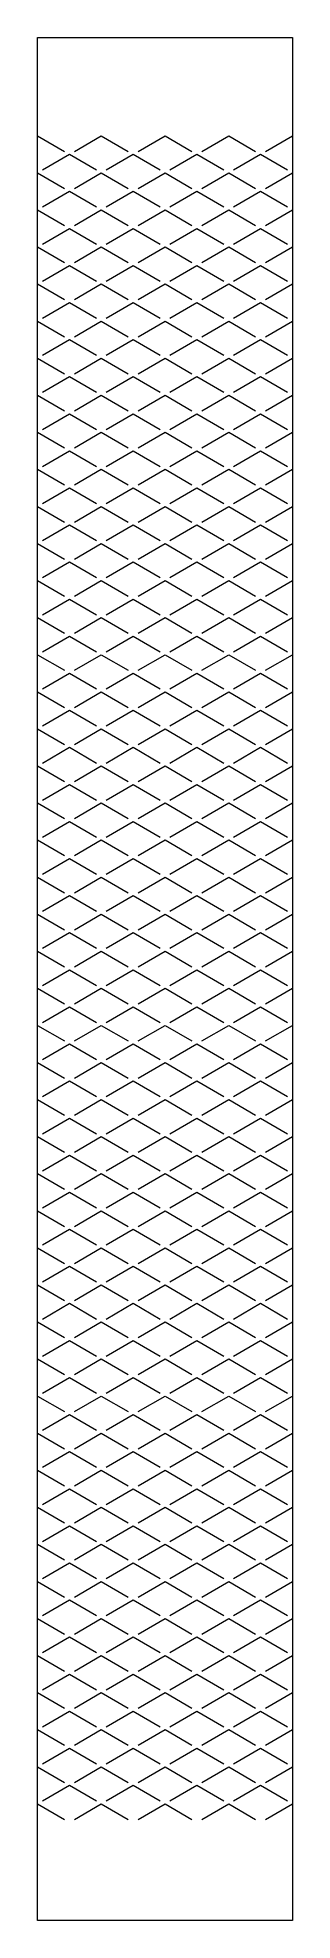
# Model space of a CAD drawing. Header units: metres. Extents: x 0 to 13, y 0 to 96.
import ezdxf

# ---------------------------------------------------------------- set-up
doc = ezdxf.new("R2010")
doc.units = ezdxf.units.M
doc.layers.add('TOP', color=1, linetype='Continuous', lineweight=0)

msp = doc.modelspace()

# ---------------------------------------------------------------- linework, layer by layer
at = {"layer": 'TOP'}
for p, q in [((0, 91), (1.371, 90.201)), ((1.879, 90.201), (3.25, 91)), ((3.25, 91), (4.622, 90.201)), ((5.128, 90.201), (6.5, 91)), ((6.5, 91), (7.872, 90.201)), ((8.379, 90.201), (9.75, 91)), ((9.75, 91), (11.121, 90.201)), ((11.629, 90.201), (13, 91)), ((0.254, 89.256), (1.625, 90.055)), ((1.625, 90.055), (2.997, 89.256)), ((3.503, 89.256), (4.875, 90.055)), ((4.875, 90.055), (6.247, 89.256)), ((6.753, 89.256), (8.125, 90.055)), ((8.125, 90.055), (9.496, 89.256)), ((10.004, 89.256), (11.375, 90.055)), ((11.375, 90.055), (12.746, 89.256)), ((0, 89.11), (1.371, 88.311)), ((1.879, 88.311), (3.25, 89.11)), ((3.25, 89.11), (4.622, 88.311)), ((5.128, 88.311), (6.5, 89.11)), ((6.5, 89.11), (7.872, 88.311)), ((8.379, 88.311), (9.75, 89.11)), ((9.75, 89.11), (11.121, 88.311)), ((11.629, 88.311), (13, 89.11)), ((0.254, 87.366), (1.625, 88.165)), ((1.625, 88.165), (2.997, 87.366)), ((3.503, 87.366), (4.875, 88.165)), ((4.875, 88.165), (6.247, 87.366)), ((6.753, 87.366), (8.125, 88.165)), ((8.125, 88.165), (9.496, 87.366)), ((10.004, 87.366), (11.375, 88.165)), ((11.375, 88.165), (12.746, 87.366)), ((0, 87.22), (1.371, 86.421)), ((1.879, 86.421), (3.25, 87.22)), ((3.25, 87.22), (4.622, 86.421)), ((5.128, 86.421), (6.5, 87.22)), ((6.5, 87.22), (7.872, 86.421)), ((8.379, 86.421), (9.75, 87.22)), ((9.75, 87.22), (11.121, 86.421)), ((11.629, 86.421), (13, 87.22)), ((0.254, 85.476), (1.625, 86.275)), ((1.625, 86.275), (2.997, 85.476)), ((3.503, 85.476), (4.875, 86.275)), ((4.875, 86.275), (6.247, 85.476)), ((6.753, 85.476), (8.125, 86.275)), ((8.125, 86.275), (9.496, 85.476)), ((10.004, 85.476), (11.375, 86.275)), ((11.375, 86.275), (12.746, 85.476)), ((0, 85.33), (1.371, 84.531)), ((1.879, 84.531), (3.25, 85.33)), ((3.25, 85.33), (4.622, 84.531)), ((5.128, 84.531), (6.5, 85.33)), ((6.5, 85.33), (7.872, 84.531)), ((8.379, 84.531), (9.75, 85.33)), ((9.75, 85.33), (11.121, 84.531)), ((11.629, 84.531), (13, 85.33)), ((0.254, 83.586), (1.625, 84.385)), ((1.625, 84.385), (2.997, 83.586)), ((3.503, 83.586), (4.875, 84.385)), ((4.875, 84.385), (6.247, 83.586)), ((6.753, 83.586), (8.125, 84.385)), ((8.125, 84.385), (9.496, 83.586)), ((10.004, 83.586), (11.375, 84.385)), ((11.375, 84.385), (12.746, 83.586)), ((0, 83.44), (1.371, 82.641)), ((1.879, 82.641), (3.25, 83.44)), ((3.25, 83.44), (4.622, 82.641)), ((5.128, 82.641), (6.5, 83.44)), ((6.5, 83.44), (7.872, 82.641)), ((8.379, 82.641), (9.75, 83.44)), ((9.75, 83.44), (11.121, 82.641)), ((11.629, 82.641), (13, 83.44)), ((0.254, 81.696), (1.625, 82.495)), ((1.625, 82.495), (2.997, 81.696)), ((3.503, 81.696), (4.875, 82.495)), ((4.875, 82.495), (6.247, 81.696)), ((6.753, 81.696), (8.125, 82.495)), ((8.125, 82.495), (9.496, 81.696)), ((10.004, 81.696), (11.375, 82.495)), ((11.375, 82.495), (12.746, 81.696)), ((0, 81.549), (1.371, 80.751)), ((1.879, 80.751), (3.25, 81.549)), ((3.25, 81.549), (4.622, 80.751)), ((5.128, 80.751), (6.5, 81.549)), ((6.5, 81.549), (7.872, 80.751)), ((8.379, 80.751), (9.75, 81.549)), ((9.75, 81.549), (11.121, 80.751)), ((11.629, 80.751), (13, 81.549)), ((0.254, 79.806), (1.625, 80.604)), ((1.625, 80.604), (2.997, 79.806)), ((3.503, 79.806), (4.875, 80.604)), ((4.875, 80.604), (6.247, 79.806)), ((6.753, 79.806), (8.125, 80.604)), ((8.125, 80.604), (9.496, 79.806)), ((10.004, 79.806), (11.375, 80.604)), ((11.375, 80.604), (12.746, 79.806)), ((0, 79.659), (1.371, 78.861)), ((1.879, 78.861), (3.25, 79.659)), ((3.25, 79.659), (4.622, 78.861)), ((5.128, 78.861), (6.5, 79.659)), ((6.5, 79.659), (7.872, 78.861)), ((8.379, 78.861), (9.75, 79.659)), ((9.75, 79.659), (11.121, 78.861)), ((11.629, 78.861), (13, 79.659)), ((0, 77.769), (1.371, 76.971)), ((0.254, 77.916), (1.625, 78.714)), ((1.625, 78.714), (2.997, 77.916)), ((1.879, 76.971), (3.25, 77.769)), ((3.25, 77.769), (4.622, 76.971)), ((3.503, 77.916), (4.875, 78.714)), ((4.875, 78.714), (6.247, 77.916)), ((5.128, 76.971), (6.5, 77.769)), ((6.5, 77.769), (7.872, 76.971)), ((6.753, 77.916), (8.125, 78.714)), ((8.125, 78.714), (9.496, 77.916)), ((8.379, 76.971), (9.75, 77.769)), ((9.75, 77.769), (11.121, 76.971)), ((10.004, 77.916), (11.375, 78.714)), ((11.375, 78.714), (12.746, 77.916)), ((11.629, 76.971), (13, 77.769)), ((0.254, 76.025), (1.625, 76.824)), ((1.625, 76.824), (2.997, 76.025)), ((3.503, 76.025), (4.875, 76.824)), ((4.875, 76.824), (6.247, 76.025)), ((6.753, 76.025), (8.125, 76.824)), ((8.125, 76.824), (9.496, 76.025)), ((10.004, 76.025), (11.375, 76.824)), ((11.375, 76.824), (12.746, 76.025)), ((0, 75.879), (1.371, 75.08)), ((1.879, 75.08), (3.25, 75.879)), ((3.25, 75.879), (4.622, 75.08)), ((5.128, 75.08), (6.5, 75.879)), ((6.5, 75.879), (7.872, 75.08)), ((8.379, 75.08), (9.75, 75.879)), ((9.75, 75.879), (11.121, 75.08)), ((11.629, 75.08), (13, 75.879)), ((0.254, 74.135), (1.625, 74.934)), ((1.625, 74.934), (2.997, 74.135)), ((3.503, 74.135), (4.875, 74.934)), ((4.875, 74.934), (6.247, 74.135)), ((6.753, 74.135), (8.125, 74.934)), ((8.125, 74.934), (9.496, 74.135)), ((10.004, 74.135), (11.375, 74.934)), ((11.375, 74.934), (12.746, 74.135)), ((0, 73.989), (1.371, 73.19)), ((1.879, 73.19), (3.25, 73.989)), ((3.25, 73.989), (4.622, 73.19)), ((5.128, 73.19), (6.5, 73.989)), ((6.5, 73.989), (7.872, 73.19)), ((8.379, 73.19), (9.75, 73.989)), ((9.75, 73.989), (11.121, 73.19)), ((11.629, 73.19), (13, 73.989)), ((0.254, 72.245), (1.625, 73.044)), ((1.625, 73.044), (2.997, 72.245)), ((3.503, 72.245), (4.875, 73.044)), ((4.875, 73.044), (6.247, 72.245)), ((6.753, 72.245), (8.125, 73.044)), ((8.125, 73.044), (9.496, 72.245)), ((10.004, 72.245), (11.375, 73.044)), ((11.375, 73.044), (12.746, 72.245)), ((0, 72.099), (1.371, 71.3)), ((1.879, 71.3), (3.25, 72.099)), ((3.25, 72.099), (4.622, 71.3)), ((5.128, 71.3), (6.5, 72.099)), ((6.5, 72.099), (7.872, 71.3)), ((8.379, 71.3), (9.75, 72.099)), ((9.75, 72.099), (11.121, 71.3)), ((11.629, 71.3), (13, 72.099)), ((0.254, 70.355), (1.625, 71.154)), ((1.625, 71.154), (2.997, 70.355)), ((3.503, 70.355), (4.875, 71.154)), ((4.875, 71.154), (6.247, 70.355)), ((6.753, 70.355), (8.125, 71.154)), ((8.125, 71.154), (9.496, 70.355)), ((10.004, 70.355), (11.375, 71.154)), ((11.375, 71.154), (12.746, 70.355)), ((0, 70.209), (1.371, 69.41)), ((1.879, 69.41), (3.25, 70.209)), ((3.25, 70.209), (4.622, 69.41)), ((5.128, 69.41), (6.5, 70.209)), ((6.5, 70.209), (7.872, 69.41)), ((8.379, 69.41), (9.75, 70.209)), ((9.75, 70.209), (11.121, 69.41)), ((11.629, 69.41), (13, 70.209)), ((0.254, 68.465), (1.625, 69.264)), ((1.625, 69.264), (2.997, 68.465)), ((3.503, 68.465), (4.875, 69.264)), ((4.875, 69.264), (6.247, 68.465)), ((6.753, 68.465), (8.125, 69.264)), ((8.125, 69.264), (9.496, 68.465)), ((10.004, 68.465), (11.375, 69.264)), ((11.375, 69.264), (12.746, 68.465)), ((0, 68.319), (1.371, 67.52)), ((1.879, 67.52), (3.25, 68.319)), ((3.25, 68.319), (4.622, 67.52)), ((5.128, 67.52), (6.5, 68.319)), ((6.5, 68.319), (7.872, 67.52)), ((8.379, 67.52), (9.75, 68.319)), ((9.75, 68.319), (11.121, 67.52)), ((11.629, 67.52), (13, 68.319)), ((0.254, 66.575), (1.625, 67.374)), ((1.625, 67.374), (2.997, 66.575)), ((3.503, 66.575), (4.875, 67.374)), ((4.875, 67.374), (6.247, 66.575)), ((6.753, 66.575), (8.125, 67.374)), ((8.125, 67.374), (9.496, 66.575)), ((10.004, 66.575), (11.375, 67.374)), ((11.375, 67.374), (12.746, 66.575)), ((0, 66.429), (1.371, 65.63)), ((1.879, 65.63), (3.25, 66.429)), ((3.25, 66.429), (4.622, 65.63)), ((5.128, 65.63), (6.5, 66.429)), ((6.5, 66.429), (7.872, 65.63)), ((8.379, 65.63), (9.75, 66.429)), ((9.75, 66.429), (11.121, 65.63)), ((11.629, 65.63), (13, 66.429)), ((0.254, 64.685), (1.625, 65.484)), ((1.625, 65.484), (2.997, 64.685)), ((3.503, 64.685), (4.875, 65.484)), ((4.875, 65.484), (6.247, 64.685)), ((6.753, 64.685), (8.125, 65.484)), ((8.125, 65.484), (9.496, 64.685)), ((10.004, 64.685), (11.375, 65.484)), ((11.375, 65.484), (12.746, 64.685)), ((0, 64.538), (1.371, 63.74)), ((1.879, 63.74), (3.25, 64.538)), ((3.25, 64.538), (4.622, 63.74)), ((5.128, 63.74), (6.5, 64.538)), ((6.5, 64.538), (7.872, 63.74)), ((8.379, 63.74), (9.75, 64.538)), ((9.75, 64.538), (11.121, 63.74)), ((11.629, 63.74), (13, 64.538)), ((0.254, 62.795), (1.625, 63.593)), ((1.625, 63.593), (2.997, 62.795)), ((3.503, 62.795), (4.875, 63.593)), ((4.875, 63.593), (6.247, 62.795)), ((6.753, 62.795), (8.125, 63.593)), ((8.125, 63.593), (9.496, 62.795)), ((10.004, 62.795), (11.375, 63.593)), ((11.375, 63.593), (12.746, 62.795)), ((0, 62.648), (1.371, 61.85)), ((1.879, 61.85), (3.25, 62.648)), ((3.25, 62.648), (4.622, 61.85)), ((5.128, 61.85), (6.5, 62.648)), ((6.5, 62.648), (7.872, 61.85)), ((8.379, 61.85), (9.75, 62.648)), ((9.75, 62.648), (11.121, 61.85)), ((11.629, 61.85), (13, 62.648)), ((0.254, 60.905), (1.625, 61.703)), ((1.625, 61.703), (2.997, 60.905)), ((3.503, 60.905), (4.875, 61.703)), ((4.875, 61.703), (6.247, 60.905)), ((6.753, 60.905), (8.125, 61.703)), ((8.125, 61.703), (9.496, 60.905)), ((10.004, 60.905), (11.375, 61.703)), ((11.375, 61.703), (12.746, 60.905)), ((0, 60.758), (1.371, 59.96)), ((1.879, 59.96), (3.25, 60.758)), ((3.25, 60.758), (4.622, 59.96)), ((5.128, 59.96), (6.5, 60.758)), ((6.5, 60.758), (7.872, 59.96)), ((8.379, 59.96), (9.75, 60.758)), ((9.75, 60.758), (11.121, 59.96)), ((11.629, 59.96), (13, 60.758)), ((0.254, 59.014), (1.625, 59.813)), ((1.625, 59.813), (2.997, 59.014)), ((3.503, 59.014), (4.875, 59.813)), ((4.875, 59.813), (6.247, 59.014)), ((6.753, 59.014), (8.125, 59.813)), ((8.125, 59.813), (9.496, 59.014)), ((10.004, 59.014), (11.375, 59.813)), ((11.375, 59.813), (12.746, 59.014)), ((0, 58.868), (1.371, 58.069)), ((1.879, 58.069), (3.25, 58.868)), ((3.25, 58.868), (4.622, 58.069)), ((5.128, 58.069), (6.5, 58.868)), ((6.5, 58.868), (7.872, 58.069)), ((8.379, 58.069), (9.75, 58.868)), ((9.75, 58.868), (11.121, 58.069)), ((11.629, 58.069), (13, 58.868)), ((0.254, 57.124), (1.625, 57.923)), ((1.625, 57.923), (2.997, 57.124)), ((3.503, 57.124), (4.875, 57.923)), ((4.875, 57.923), (6.247, 57.124)), ((6.753, 57.124), (8.125, 57.923)), ((8.125, 57.923), (9.496, 57.124)), ((10.004, 57.124), (11.375, 57.923)), ((11.375, 57.923), (12.746, 57.124)), ((0, 56.978), (1.371, 56.179)), ((1.879, 56.179), (3.25, 56.978)), ((3.25, 56.978), (4.622, 56.179)), ((5.128, 56.179), (6.5, 56.978)), ((6.5, 56.978), (7.872, 56.179)), ((8.379, 56.179), (9.75, 56.978)), ((9.75, 56.978), (11.121, 56.179)), ((11.629, 56.179), (13, 56.978)), ((0.254, 55.234), (1.625, 56.033)), ((1.625, 56.033), (2.997, 55.234)), ((3.503, 55.234), (4.875, 56.033)), ((4.875, 56.033), (6.247, 55.234)), ((6.753, 55.234), (8.125, 56.033)), ((8.125, 56.033), (9.496, 55.234)), ((10.004, 55.234), (11.375, 56.033)), ((11.375, 56.033), (12.746, 55.234)), ((0, 55.088), (1.371, 54.289)), ((1.879, 54.289), (3.25, 55.088)), ((3.25, 55.088), (4.622, 54.289)), ((5.128, 54.289), (6.5, 55.088)), ((6.5, 55.088), (7.872, 54.289)), ((8.379, 54.289), (9.75, 55.088)), ((9.75, 55.088), (11.121, 54.289)), ((11.629, 54.289), (13, 55.088)), ((0.254, 53.344), (1.625, 54.143)), ((1.625, 54.143), (2.997, 53.344)), ((3.503, 53.344), (4.875, 54.143)), ((4.875, 54.143), (6.247, 53.344)), ((6.753, 53.344), (8.125, 54.143)), ((8.125, 54.143), (9.496, 53.344)), ((10.004, 53.344), (11.375, 54.143)), ((11.375, 54.143), (12.746, 53.344)), ((0, 53.198), (1.371, 52.399)), ((1.879, 52.399), (3.25, 53.198)), ((3.25, 53.198), (4.622, 52.399)), ((5.128, 52.399), (6.5, 53.198)), ((6.5, 53.198), (7.872, 52.399)), ((8.379, 52.399), (9.75, 53.198)), ((9.75, 53.198), (11.121, 52.399)), ((11.629, 52.399), (13, 53.198)), ((0.254, 51.454), (1.625, 52.253)), ((1.625, 52.253), (2.997, 51.454)), ((3.503, 51.454), (4.875, 52.253)), ((4.875, 52.253), (6.247, 51.454)), ((6.753, 51.454), (8.125, 52.253)), ((8.125, 52.253), (9.496, 51.454)), ((10.004, 51.454), (11.375, 52.253)), ((11.375, 52.253), (12.746, 51.454)), ((0, 51.308), (1.371, 50.509)), ((1.879, 50.509), (3.25, 51.308)), ((3.25, 51.308), (4.622, 50.509)), ((5.128, 50.509), (6.5, 51.308)), ((6.5, 51.308), (7.872, 50.509)), ((8.379, 50.509), (9.75, 51.308)), ((9.75, 51.308), (11.121, 50.509)), ((11.629, 50.509), (13, 51.308)), ((0.254, 49.564), (1.625, 50.363)), ((1.625, 50.363), (2.997, 49.564)), ((3.503, 49.564), (4.875, 50.363)), ((4.875, 50.363), (6.247, 49.564)), ((6.753, 49.564), (8.125, 50.363)), ((8.125, 50.363), (9.496, 49.564)), ((10.004, 49.564), (11.375, 50.363)), ((11.375, 50.363), (12.746, 49.564)), ((0, 49.418), (1.371, 48.619)), ((1.879, 48.619), (3.25, 49.418)), ((3.25, 49.418), (4.622, 48.619)), ((5.128, 48.619), (6.5, 49.418)), ((6.5, 49.418), (7.872, 48.619)), ((8.379, 48.619), (9.75, 49.418)), ((9.75, 49.418), (11.121, 48.619)), ((11.629, 48.619), (13, 49.418)), ((0.254, 47.674), (1.625, 48.473)), ((1.625, 48.473), (2.997, 47.674)), ((3.503, 47.674), (4.875, 48.473)), ((4.875, 48.473), (6.247, 47.674)), ((6.753, 47.674), (8.125, 48.473)), ((8.125, 48.473), (9.496, 47.674)), ((10.004, 47.674), (11.375, 48.473)), ((11.375, 48.473), (12.746, 47.674)), ((0, 47.527), (1.371, 46.729)), ((1.879, 46.729), (3.25, 47.527)), ((3.25, 47.527), (4.622, 46.729)), ((5.128, 46.729), (6.5, 47.527)), ((6.5, 47.527), (7.872, 46.729)), ((8.379, 46.729), (9.75, 47.527)), ((9.75, 47.527), (11.121, 46.729)), ((11.629, 46.729), (13, 47.527)), ((0.254, 45.784), (1.625, 46.582)), ((1.625, 46.582), (2.997, 45.784)), ((3.503, 45.784), (4.875, 46.582)), ((4.875, 46.582), (6.247, 45.784)), ((6.753, 45.784), (8.125, 46.582)), ((8.125, 46.582), (9.496, 45.784)), ((10.004, 45.784), (11.375, 46.582)), ((11.375, 46.582), (12.746, 45.784)), ((0, 45.637), (1.371, 44.839)), ((1.879, 44.839), (3.25, 45.637)), ((3.25, 45.637), (4.622, 44.839)), ((5.128, 44.839), (6.5, 45.637)), ((6.5, 45.637), (7.872, 44.839)), ((8.379, 44.839), (9.75, 45.637)), ((9.75, 45.637), (11.121, 44.839)), ((11.629, 44.839), (13, 45.637)), ((0.254, 43.894), (1.625, 44.692)), ((1.625, 44.692), (2.997, 43.894)), ((3.503, 43.894), (4.875, 44.692)), ((4.875, 44.692), (6.247, 43.894)), ((6.753, 43.894), (8.125, 44.692)), ((8.125, 44.692), (9.496, 43.894)), ((10.004, 43.894), (11.375, 44.692)), ((11.375, 44.692), (12.746, 43.894)), ((0, 43.747), (1.371, 42.949)), ((1.879, 42.949), (3.25, 43.747)), ((3.25, 43.747), (4.622, 42.949)), ((5.128, 42.949), (6.5, 43.747)), ((6.5, 43.747), (7.872, 42.949)), ((8.379, 42.949), (9.75, 43.747)), ((9.75, 43.747), (11.121, 42.949)), ((11.629, 42.949), (13, 43.747)), ((0.254, 42.004), (1.625, 42.802)), ((1.625, 42.802), (2.997, 42.004)), ((3.503, 42.004), (4.875, 42.802)), ((4.875, 42.802), (6.247, 42.004)), ((6.753, 42.004), (8.125, 42.802)), ((8.125, 42.802), (9.496, 42.004)), ((10.004, 42.004), (11.375, 42.802)), ((11.375, 42.802), (12.746, 42.004)), ((0, 41.857), (1.371, 41.058)), ((1.879, 41.058), (3.25, 41.857)), ((3.25, 41.857), (4.622, 41.058)), ((5.128, 41.058), (6.5, 41.857)), ((6.5, 41.857), (7.872, 41.058)), ((8.379, 41.058), (9.75, 41.857)), ((9.75, 41.857), (11.121, 41.058)), ((11.629, 41.058), (13, 41.857)), ((0.254, 40.113), (1.625, 40.912)), ((1.625, 40.912), (2.997, 40.113)), ((3.503, 40.113), (4.875, 40.912)), ((4.875, 40.912), (6.247, 40.113)), ((6.753, 40.113), (8.125, 40.912)), ((8.125, 40.912), (9.496, 40.113)), ((10.004, 40.113), (11.375, 40.912)), ((11.375, 40.912), (12.746, 40.113)), ((0, 39.967), (1.371, 39.168)), ((1.879, 39.168), (3.25, 39.967)), ((3.25, 39.967), (4.622, 39.168)), ((5.128, 39.168), (6.5, 39.967)), ((6.5, 39.967), (7.872, 39.168)), ((8.379, 39.168), (9.75, 39.967)), ((9.75, 39.967), (11.121, 39.168)), ((11.629, 39.168), (13, 39.967)), ((0.254, 38.223), (1.625, 39.022)), ((1.625, 39.022), (2.997, 38.223)), ((3.503, 38.223), (4.875, 39.022)), ((4.875, 39.022), (6.247, 38.223)), ((6.753, 38.223), (8.125, 39.022)), ((8.125, 39.022), (9.496, 38.223)), ((10.004, 38.223), (11.375, 39.022)), ((11.375, 39.022), (12.746, 38.223)), ((0, 38.077), (1.371, 37.278)), ((1.879, 37.278), (3.25, 38.077)), ((3.25, 38.077), (4.622, 37.278)), ((5.128, 37.278), (6.5, 38.077)), ((6.5, 38.077), (7.872, 37.278)), ((8.379, 37.278), (9.75, 38.077)), ((9.75, 38.077), (11.121, 37.278)), ((11.629, 37.278), (13, 38.077)), ((0.254, 36.333), (1.625, 37.132)), ((1.625, 37.132), (2.997, 36.333)), ((3.503, 36.333), (4.875, 37.132)), ((4.875, 37.132), (6.247, 36.333)), ((6.753, 36.333), (8.125, 37.132)), ((8.125, 37.132), (9.496, 36.333)), ((10.004, 36.333), (11.375, 37.132)), ((11.375, 37.132), (12.746, 36.333)), ((0, 36.187), (1.371, 35.388)), ((1.879, 35.388), (3.25, 36.187)), ((3.25, 36.187), (4.622, 35.388)), ((5.128, 35.388), (6.5, 36.187)), ((6.5, 36.187), (7.872, 35.388)), ((8.379, 35.388), (9.75, 36.187)), ((9.75, 36.187), (11.121, 35.388)), ((11.629, 35.388), (13, 36.187)), ((0.254, 34.443), (1.625, 35.242)), ((1.625, 35.242), (2.997, 34.443)), ((3.503, 34.443), (4.875, 35.242)), ((4.875, 35.242), (6.247, 34.443)), ((6.753, 34.443), (8.125, 35.242)), ((8.125, 35.242), (9.496, 34.443)), ((10.004, 34.443), (11.375, 35.242)), ((11.375, 35.242), (12.746, 34.443)), ((0, 34.297), (1.371, 33.498)), ((1.879, 33.498), (3.25, 34.297)), ((3.25, 34.297), (4.622, 33.498)), ((5.128, 33.498), (6.5, 34.297)), ((6.5, 34.297), (7.872, 33.498)), ((8.379, 33.498), (9.75, 34.297)), ((9.75, 34.297), (11.121, 33.498)), ((11.629, 33.498), (13, 34.297)), ((0.254, 32.553), (1.625, 33.352)), ((1.625, 33.352), (2.997, 32.553)), ((3.503, 32.553), (4.875, 33.352)), ((4.875, 33.352), (6.247, 32.553)), ((6.753, 32.553), (8.125, 33.352)), ((8.125, 33.352), (9.496, 32.553)), ((10.004, 32.553), (11.375, 33.352)), ((11.375, 33.352), (12.746, 32.553)), ((0, 32.407), (1.371, 31.608)), ((1.879, 31.608), (3.25, 32.407)), ((3.25, 32.407), (4.622, 31.608)), ((5.128, 31.608), (6.5, 32.407)), ((6.5, 32.407), (7.872, 31.608)), ((8.379, 31.608), (9.75, 32.407)), ((9.75, 32.407), (11.121, 31.608)), ((11.629, 31.608), (13, 32.407)), ((0.254, 30.663), (1.625, 31.462)), ((1.625, 31.462), (2.997, 30.663)), ((3.503, 30.663), (4.875, 31.462)), ((4.875, 31.462), (6.247, 30.663)), ((6.753, 30.663), (8.125, 31.462)), ((8.125, 31.462), (9.496, 30.663)), ((10.004, 30.663), (11.375, 31.462)), ((11.375, 31.462), (12.746, 30.663)), ((0, 30.516), (1.371, 29.718)), ((1.879, 29.718), (3.25, 30.516)), ((3.25, 30.516), (4.622, 29.718)), ((5.128, 29.718), (6.5, 30.516)), ((6.5, 30.516), (7.872, 29.718)), ((8.379, 29.718), (9.75, 30.516)), ((9.75, 30.516), (11.121, 29.718)), ((11.629, 29.718), (13, 30.516)), ((0.254, 28.773), (1.625, 29.571)), ((1.625, 29.571), (2.997, 28.773)), ((3.503, 28.773), (4.875, 29.571)), ((4.875, 29.571), (6.247, 28.773)), ((6.753, 28.773), (8.125, 29.571)), ((8.125, 29.571), (9.496, 28.773)), ((10.004, 28.773), (11.375, 29.571)), ((11.375, 29.571), (12.746, 28.773)), ((0, 28.626), (1.371, 27.828)), ((1.879, 27.828), (3.25, 28.626)), ((3.25, 28.626), (4.622, 27.828)), ((5.128, 27.828), (6.5, 28.626)), ((6.5, 28.626), (7.872, 27.828)), ((8.379, 27.828), (9.75, 28.626)), ((9.75, 28.626), (11.121, 27.828)), ((11.629, 27.828), (13, 28.626)), ((0.254, 26.883), (1.625, 27.681)), ((1.625, 27.681), (2.997, 26.883)), ((3.503, 26.883), (4.875, 27.681)), ((4.875, 27.681), (6.247, 26.883)), ((6.753, 26.883), (8.125, 27.681)), ((8.125, 27.681), (9.496, 26.883)), ((10.004, 26.883), (11.375, 27.681)), ((11.375, 27.681), (12.746, 26.883)), ((0, 26.736), (1.371, 25.938)), ((1.879, 25.938), (3.25, 26.736)), ((3.25, 26.736), (4.622, 25.938)), ((5.128, 25.938), (6.5, 26.736)), ((6.5, 26.736), (7.872, 25.938)), ((8.379, 25.938), (9.75, 26.736)), ((9.75, 26.736), (11.121, 25.938)), ((11.629, 25.938), (13, 26.736)), ((0.254, 24.993), (1.625, 25.791)), ((1.625, 25.791), (2.997, 24.993)), ((3.503, 24.993), (4.875, 25.791)), ((4.875, 25.791), (6.247, 24.993)), ((6.753, 24.993), (8.125, 25.791)), ((8.125, 25.791), (9.496, 24.993)), ((10.004, 24.993), (11.375, 25.791)), ((11.375, 25.791), (12.746, 24.993)), ((0, 24.846), (1.371, 24.047)), ((1.879, 24.047), (3.25, 24.846)), ((3.25, 24.846), (4.622, 24.047)), ((5.128, 24.047), (6.5, 24.846)), ((6.5, 24.846), (7.872, 24.047)), ((8.379, 24.047), (9.75, 24.846)), ((9.75, 24.846), (11.121, 24.047)), ((11.629, 24.047), (13, 24.846)), ((0.254, 23.102), (1.625, 23.901)), ((1.625, 23.901), (2.997, 23.102)), ((3.503, 23.102), (4.875, 23.901)), ((4.875, 23.901), (6.247, 23.102)), ((6.753, 23.102), (8.125, 23.901)), ((8.125, 23.901), (9.496, 23.102)), ((10.004, 23.102), (11.375, 23.901)), ((11.375, 23.901), (12.746, 23.102)), ((0, 22.956), (1.371, 22.157)), ((1.879, 22.157), (3.25, 22.956)), ((3.25, 22.956), (4.622, 22.157)), ((5.128, 22.157), (6.5, 22.956)), ((6.5, 22.956), (7.872, 22.157)), ((8.379, 22.157), (9.75, 22.956)), ((9.75, 22.956), (11.121, 22.157)), ((11.629, 22.157), (13, 22.956)), ((0.254, 21.212), (1.625, 22.011)), ((1.625, 22.011), (2.997, 21.212)), ((3.503, 21.212), (4.875, 22.011)), ((4.875, 22.011), (6.247, 21.212)), ((6.753, 21.212), (8.125, 22.011)), ((8.125, 22.011), (9.496, 21.212)), ((10.004, 21.212), (11.375, 22.011)), ((11.375, 22.011), (12.746, 21.212)), ((0, 21.066), (1.371, 20.267)), ((1.879, 20.267), (3.25, 21.066)), ((3.25, 21.066), (4.622, 20.267)), ((5.128, 20.267), (6.5, 21.066)), ((6.5, 21.066), (7.872, 20.267)), ((8.379, 20.267), (9.75, 21.066)), ((9.75, 21.066), (11.121, 20.267)), ((11.629, 20.267), (13, 21.066)), ((0.254, 19.322), (1.625, 20.121)), ((1.625, 20.121), (2.997, 19.322)), ((3.503, 19.322), (4.875, 20.121)), ((4.875, 20.121), (6.247, 19.322)), ((6.753, 19.322), (8.125, 20.121)), ((8.125, 20.121), (9.496, 19.322)), ((10.004, 19.322), (11.375, 20.121)), ((11.375, 20.121), (12.746, 19.322)), ((0, 19.176), (1.371, 18.377)), ((1.879, 18.377), (3.25, 19.176)), ((3.25, 19.176), (4.622, 18.377)), ((5.128, 18.377), (6.5, 19.176)), ((6.5, 19.176), (7.872, 18.377)), ((8.379, 18.377), (9.75, 19.176)), ((9.75, 19.176), (11.121, 18.377)), ((11.629, 18.377), (13, 19.176)), ((0, 17.286), (1.371, 16.487)), ((0.254, 17.432), (1.625, 18.231)), ((1.625, 18.231), (2.997, 17.432)), ((1.879, 16.487), (3.25, 17.286)), ((3.25, 17.286), (4.622, 16.487)), ((3.503, 17.432), (4.875, 18.231)), ((4.875, 18.231), (6.247, 17.432)), ((5.128, 16.487), (6.5, 17.286)), ((6.5, 17.286), (7.872, 16.487)), ((6.753, 17.432), (8.125, 18.231)), ((8.125, 18.231), (9.496, 17.432)), ((8.379, 16.487), (9.75, 17.286)), ((9.75, 17.286), (11.121, 16.487)), ((10.004, 17.432), (11.375, 18.231)), ((11.375, 18.231), (12.746, 17.432)), ((11.629, 16.487), (13, 17.286)), ((0.254, 15.542), (1.625, 16.341)), ((1.625, 16.341), (2.997, 15.542)), ((3.503, 15.542), (4.875, 16.341)), ((4.875, 16.341), (6.247, 15.542)), ((6.753, 15.542), (8.125, 16.341)), ((8.125, 16.341), (9.496, 15.542)), ((10.004, 15.542), (11.375, 16.341)), ((11.375, 16.341), (12.746, 15.542)), ((0, 15.396), (1.371, 14.597)), ((1.879, 14.597), (3.25, 15.396)), ((3.25, 15.396), (4.622, 14.597)), ((5.128, 14.597), (6.5, 15.396)), ((6.5, 15.396), (7.872, 14.597)), ((8.379, 14.597), (9.75, 15.396)), ((9.75, 15.396), (11.121, 14.597)), ((11.629, 14.597), (13, 15.396)), ((0.254, 13.652), (1.625, 14.451)), ((1.625, 14.451), (2.997, 13.652)), ((3.503, 13.652), (4.875, 14.451)), ((4.875, 14.451), (6.247, 13.652)), ((6.753, 13.652), (8.125, 14.451)), ((8.125, 14.451), (9.496, 13.652)), ((10.004, 13.652), (11.375, 14.451)), ((11.375, 14.451), (12.746, 13.652)), ((0, 13.505), (1.371, 12.707)), ((1.879, 12.707), (3.25, 13.505)), ((3.25, 13.505), (4.622, 12.707)), ((5.128, 12.707), (6.5, 13.505)), ((6.5, 13.505), (7.872, 12.707)), ((8.379, 12.707), (9.75, 13.505)), ((9.75, 13.505), (11.121, 12.707)), ((11.629, 12.707), (13, 13.505)), ((0.254, 11.762), (1.625, 12.56)), ((1.625, 12.56), (2.997, 11.762)), ((3.503, 11.762), (4.875, 12.56)), ((4.875, 12.56), (6.247, 11.762)), ((6.753, 11.762), (8.125, 12.56)), ((8.125, 12.56), (9.496, 11.762)), ((10.004, 11.762), (11.375, 12.56)), ((11.375, 12.56), (12.746, 11.762)), ((0, 11.615), (1.371, 10.817)), ((1.879, 10.817), (3.25, 11.615)), ((3.25, 11.615), (4.622, 10.817)), ((5.128, 10.817), (6.5, 11.615)), ((6.5, 11.615), (7.872, 10.817)), ((8.379, 10.817), (9.75, 11.615)), ((9.75, 11.615), (11.121, 10.817)), ((11.629, 10.817), (13, 11.615)), ((0.254, 9.872), (1.625, 10.67)), ((1.625, 10.67), (2.997, 9.872)), ((3.503, 9.872), (4.875, 10.67)), ((4.875, 10.67), (6.247, 9.872)), ((6.753, 9.872), (8.125, 10.67)), ((8.125, 10.67), (9.496, 9.872)), ((10.004, 9.872), (11.375, 10.67)), ((11.375, 10.67), (12.746, 9.872)), ((0, 9.725), (1.371, 8.927)), ((1.879, 8.927), (3.25, 9.725)), ((3.25, 9.725), (4.622, 8.927)), ((5.128, 8.927), (6.5, 9.725)), ((6.5, 9.725), (7.872, 8.927)), ((8.379, 8.927), (9.75, 9.725)), ((9.75, 9.725), (11.121, 8.927)), ((11.629, 8.927), (13, 9.725)), ((0.254, 7.982), (1.625, 8.78)), ((1.625, 8.78), (2.997, 7.982)), ((3.503, 7.982), (4.875, 8.78)), ((4.875, 8.78), (6.247, 7.982)), ((6.753, 7.982), (8.125, 8.78)), ((8.125, 8.78), (9.496, 7.982)), ((10.004, 7.982), (11.375, 8.78)), ((11.375, 8.78), (12.746, 7.982)), ((0, 7.835), (1.371, 7.036)), ((1.879, 7.036), (3.25, 7.835)), ((3.25, 7.835), (4.622, 7.036)), ((5.128, 7.036), (6.5, 7.835)), ((6.5, 7.835), (7.872, 7.036)), ((8.379, 7.036), (9.75, 7.835)), ((9.75, 7.835), (11.121, 7.036)), ((11.629, 7.036), (13, 7.835)), ((0.254, 6.091), (1.625, 6.89)), ((1.625, 6.89), (2.997, 6.091)), ((3.503, 6.091), (4.875, 6.89)), ((4.875, 6.89), (6.247, 6.091)), ((6.753, 6.091), (8.125, 6.89)), ((8.125, 6.89), (9.496, 6.091)), ((10.004, 6.091), (11.375, 6.89)), ((11.375, 6.89), (12.746, 6.091)), ((0, 5.945), (1.371, 5.146)), ((1.879, 5.146), (3.25, 5.945)), ((3.25, 5.945), (4.622, 5.146)), ((5.128, 5.146), (6.5, 5.945)), ((6.5, 5.945), (7.872, 5.146)), ((8.379, 5.146), (9.75, 5.945)), ((9.75, 5.945), (11.121, 5.146)), ((11.629, 5.146), (13, 5.945))]:
    msp.add_line(p, q, dxfattribs=at)
msp.add_lwpolyline([(0, 0), (0, 96), (13, 96), (13, 0)], close=True, dxfattribs=at)

doc.saveas('drawing.dxf')
